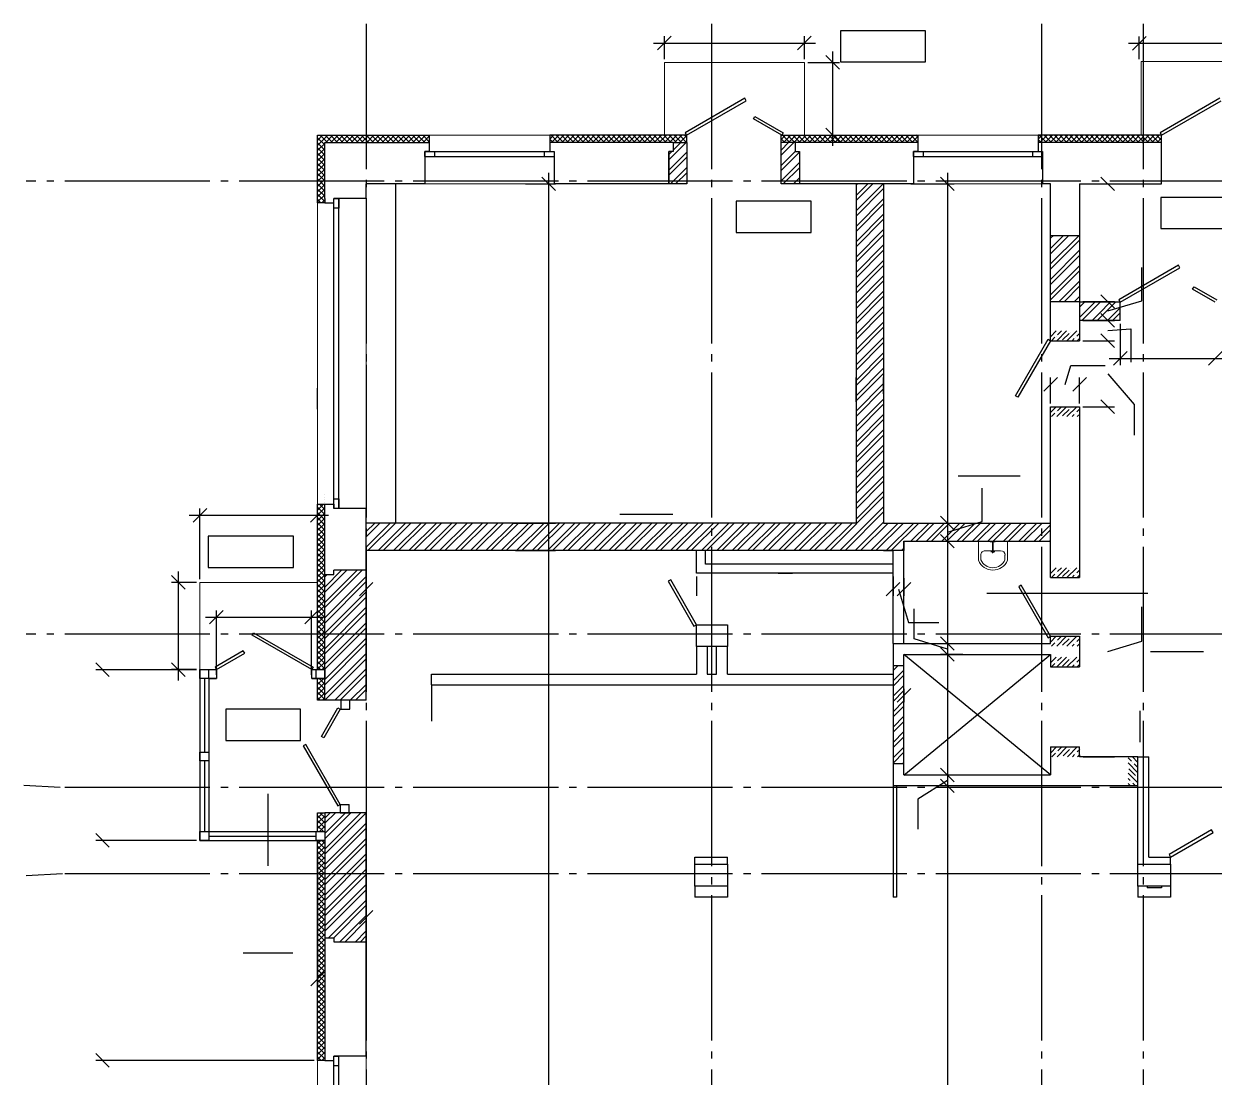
# Model space of a CAD drawing. Header units: metres. Extents: x 259338 to 307880, y -166790 to -144223.
# Drawn here: x 259338 to 275739, y -159331 to -144826 of the extents above; entities that cross this region are included whole.
import ezdxf

# ---------------------------------------------------------------- set-up
doc = ezdxf.new("R2010")
doc.units = ezdxf.units.M
doc.header["$MEASUREMENT"] = 0
doc.linetypes.add('GOST2.303 5', pattern=[24, 20, -1.5, 1, -1.5])

msp = doc.modelspace()

# ---------------------------------------------------------------- linework, layer by layer
at = {"color": 7, "linetype": 'GOST2.303 5', "lineweight": 25, "ltscale": 100}
for p, q in [((264054, -144826), (264054, -166790)), ((268813, -144826), (268813, -166790)), ((273359, -144826), (273359, -166790)), ((274759, -144826), (274759, -166790)), ((307503, -146991), (259370, -146991)), ((307503, -153231), (259370, -153231)), ((259838, -155341), (259338, -155313)), ((307503, -155343), (259838, -155341)), ((259870, -156531), (259369, -156558)), ((307503, -156531), (259870, -156531))]:
    msp.add_line(p, q, dxfattribs=at)
at = {"color": 7, "linetype": 'Continuous', "lineweight": 25, "ltscale": 100}
for p, q in [((271761, -144921), (270588, -144921)), ((270588, -144921), (270588, -145351)), ((271761, -145351), (271761, -144921)), ((270588, -145351), (271761, -145351)), ((270185, -147268), (269155, -147268)), ((269155, -147268), (269155, -147698)), ((270185, -147698), (270185, -147268)), ((276036, -147216), (275006, -147216)), ((275006, -147216), (275006, -147646)), ((269155, -147698), (270185, -147698)), ((275006, -147646), (276036, -147646)), ((272213, -151048), (273068, -151048)), ((267549, -151578), (268279, -151578)), ((263054, -151883), (261880, -151883)), ((261880, -151883), (261880, -152313)), ((263054, -152313), (263054, -151883)), ((261880, -152313), (263054, -152313)), ((274862, -153471), (275592, -153471)), ((263152, -154264), (262122, -154264)), ((262122, -154264), (262122, -154694)), ((263152, -154694), (263152, -154264)), ((262122, -154694), (263152, -154694)), ((262361, -157621), (263046, -157621))]:
    msp.add_line(p, q, dxfattribs=at)
at = {"color": 7, "ltscale": 75}
for p, q in [((268014, -145092), (270244, -145092)), ((268164, -145311), (268164, -144998)), ((270094, -145311), (270094, -144998)), ((274557, -145094), (276817, -145094)), ((274707, -145313), (274707, -145000)), ((270481, -145208), (270481, -146508)), ((270142, -145358), (270575, -145358)), ((270142, -146358), (270575, -146358)), ((266571, -162910), (266571, -146880)), ((272063, -146880), (272063, -162910)), ((264460, -147030), (264460, -151700)), ((266251, -147030), (266664, -147030)), ((271558, -147030), (272156, -147030)), ((273931, -147030), (274367, -147030)), ((274740, -148639), (274740, -148180)), ((273931, -148650), (274367, -148650)), ((274273, -148780), (274740, -148639)), ((273931, -148910), (274367, -148910)), ((274273, -149050), (274592, -149027)), ((274592, -149027), (274592, -149486)), ((273931, -149190), (274367, -149190)), ((275604, -149433), (277604, -149433)), ((274273, -149645), (274638, -150066)), ((274638, -150066), (274638, -150490)), ((273931, -150100), (274367, -150100)), ((272541, -151681), (272541, -151222)), ((261764, -152472), (261764, -151499)), ((263384, -152472), (263384, -151499)), ((261614, -151593), (263534, -151593)), ((266076, -151700), (266664, -151700)), ((271558, -151700), (272156, -151700)), ((272063, -151825), (272541, -151681)), ((272026, -151950), (272156, -151950)), ((266111, -152080), (266664, -152080)), ((261718, -152519), (261371, -152519)), ((261465, -152369), (261465, -153869)), ((264054, -152381), (264054, -152705)), ((268604, -152436), (268604, -152705)), ((269732, -152390), (269929, -152390)), ((271314, -152436), (271314, -152705)), ((271464, -152461), (271464, -152705)), ((271389, -152611), (271526, -153068)), ((274740, -153329), (274740, -152856)), ((271606, -153297), (271606, -152880)), ((271526, -153068), (271944, -153068)), ((272063, -153435), (271606, -153297)), ((274273, -153470), (274740, -153329)), ((272277, -153510), (271969, -153510)), ((272055, -153360), (272156, -153360)), ((261718, -153719), (261371, -153719)), ((266315, -153780), (266664, -153780)), ((266099, -153930), (266664, -153930)), ((271464, -153983), (271464, -154166)), ((274718, -154716), (274718, -154285)), ((273932, -154920), (274367, -154920)), ((272063, -155245), (271656, -155501)), ((272403, -155170), (271969, -155170)), ((272514, -155320), (271969, -155320)), ((271656, -155501), (271656, -155918)), ((274839, -155736), (274839, -155623)), ((264054, -155737), (264054, -157225))]:
    msp.add_line(p, q, dxfattribs=at)
at = {"color": 0, "linetype": 'ByBlock'}
for p, q in [((268258, -144998), (268070, -145186)), ((270000, -145186), (270187, -144998)), ((274801, -145000), (274613, -145188)), ((270575, -145452), (270387, -145264)), ((270387, -146264), (270575, -146452)), ((266664, -147123), (266477, -146936)), ((272156, -147123), (271969, -146936)), ((274367, -147123), (274179, -146936)), ((274367, -148743), (274179, -148556)), ((274179, -148816), (274367, -149003)), ((274367, -149283), (274179, -149096)), ((274538, -149339), (274351, -149526)), ((275661, -149526), (275848, -149339)), ((273391, -149884), (273578, -149697)), ((273791, -149884), (273978, -149697)), ((274179, -150006), (274367, -150193)), ((261858, -151499), (261670, -151687)), ((263290, -151687), (263477, -151499)), ((272156, -151793), (271969, -151606)), ((271969, -151856), (272156, -152043)), ((261559, -152613), (261371, -152425)), ((264148, -152517), (263961, -152705)), ((271408, -152517), (271221, -152705)), ((271371, -152705), (271558, -152517)), ((262085, -152903), (261898, -153090)), ((263208, -153090), (263395, -152903)), ((271969, -153266), (272156, -153453)), ((272156, -153603), (271969, -153416)), ((260516, -153814), (260329, -153626)), ((261371, -153625), (261559, -153813)), ((271558, -153978), (271370, -154166)), ((272156, -155263), (271969, -155076)), ((272156, -155413), (271969, -155226)), ((260516, -156164), (260329, -155976)), ((264148, -157037), (263961, -157225)), ((263291, -158073), (263478, -157885)), ((260516, -159193), (260329, -159006))]:
    msp.add_line(p, q, dxfattribs=at)
at = {"color": 7, "linetype": 'Continuous', "lineweight": 5}
for p, q in [((268164, -146358), (268164, -145358)), ((268164, -145358), (270095, -145358)), ((270095, -146358), (270095, -145358)), ((274734, -146344), (274734, -145344)), ((274734, -145344), (276665, -145344)), ((272653, -151960), (272719, -151960)), ((272683, -151953), (272683, -152113)), ((272695, -151953), (272696, -152112)), ((272715, -152096), (272662, -152096)), ((261765, -153719), (261765, -152519)), ((261765, -152519), (263384, -152519))]:
    msp.add_line(p, q, dxfattribs=at)
at = {"color": 7}
for p, q in [((269271, -145850), (268448, -146325)), ((268468, -146360), (269291, -145885)), ((269291, -145885), (269271, -145850)), ((275817, -145851), (274994, -146326)), ((275014, -146360), (275837, -145885)), ((269391, -146135), (269411, -146100)), ((269781, -146360), (269391, -146135)), ((269411, -146100), (269801, -146325)), ((268448, -146325), (268468, -146360)), ((269801, -146325), (269781, -146360)), ((274994, -146326), (275014, -146360)), ((264865, -146585), (266644, -146585)), ((264865, -146655), (264865, -146585)), ((264998, -146585), (264998, -146655)), ((266511, -146655), (266511, -146585)), ((266644, -146585), (266644, -146655)), ((271594, -146585), (273374, -146585)), ((271594, -146655), (271594, -146585)), ((271728, -146585), (271728, -146655)), ((273240, -146655), (273240, -146585)), ((273374, -146585), (273374, -146655)), ((264865, -146655), (266644, -146655)), ((271594, -146655), (273374, -146655)), ((263609, -147363), (263609, -147230)), ((263609, -147230), (263679, -147230)), ((263609, -151500), (263609, -147230)), ((263679, -147230), (263679, -147363)), ((263679, -151500), (263679, -147230)), ((263679, -147363), (263609, -147363)), ((275247, -148150), (274424, -148625)), ((274444, -148660), (275267, -148185)), ((275267, -148185), (275247, -148150)), ((275442, -148481), (275462, -148447)), ((275754, -148660), (275442, -148481)), ((275462, -148447), (275774, -148625)), ((274424, -148625), (274444, -148660)), ((273000, -149949), (273450, -149170)), ((273484, -149190), (273034, -149969)), ((273450, -149170), (273484, -149190)), ((273034, -149969), (273000, -149949)), ((263609, -151500), (263609, -151366)), ((263609, -151366), (263679, -151366)), ((263679, -151366), (263679, -151500)), ((263679, -151500), (263609, -151500)), ((268253, -152483), (268218, -152503)), ((268218, -152503), (268570, -153120)), ((268604, -153100), (268253, -152483)), ((273081, -152557), (273046, -152577)), ((273046, -152577), (273450, -153280)), ((273484, -153260), (273081, -152557)), ((268570, -153120), (268604, -153100)), ((262482, -153244), (262502, -153210)), ((263304, -153719), (262482, -153244)), ((262502, -153210), (263324, -153685)), ((273450, -153280), (273484, -153260)), ((262361, -153460), (261972, -153685)), ((261992, -153719), (262381, -153494)), ((262381, -153494), (262361, -153460)), ((261765, -153719), (261765, -156070)), ((261765, -153719), (261992, -153719)), ((261825, -153839), (261825, -154854)), ((261885, -153839), (261885, -155950)), ((261885, -153839), (261992, -153839)), ((261972, -153685), (261992, -153719)), ((263324, -153685), (263304, -153719)), ((263304, -153719), (263484, -153719)), ((263304, -153839), (263484, -153839)), ((263438, -154640), (263663, -154245)), ((263698, -154265), (263473, -154660)), ((263663, -154245), (263698, -154265)), ((263473, -154660), (263438, -154640)), ((263223, -154748), (263188, -154768)), ((263188, -154768), (263663, -155596)), ((263698, -155576), (263223, -154748)), ((261885, -154974), (261765, -154974)), ((261825, -154974), (261825, -155950)), ((263663, -155596), (263698, -155576)), ((261885, -155950), (263484, -155950)), ((275704, -155927), (275119, -156265)), ((275139, -156300), (275724, -155962)), ((275724, -155962), (275704, -155927)), ((261765, -156070), (263484, -156070)), ((261885, -156010), (263364, -156010)), ((275119, -156265), (275139, -156300)), ((263609, -159040), (263679, -159040)), ((263609, -160810), (263609, -159040)), ((263679, -160810), (263679, -159040)), ((263679, -159173), (263609, -159173))]:
    msp.add_line(p, q, dxfattribs=at)
at = {"color": 7, "linetype": 'Continuous'}
for p, q in [((263384, -147290), (263384, -146360)), ((263384, -146360), (264924, -146360)), ((263384, -146360), (263385, -146360)), ((263384, -146431), (263455, -146360)), ((263384, -146501), (263526, -146360)), ((263484, -146494), (263384, -146394)), ((263521, -146460), (263421, -146360)), ((263591, -146460), (263491, -146360)), ((263497, -146460), (263597, -146360)), ((263662, -146460), (263562, -146360)), ((263567, -146460), (263667, -146360)), ((263733, -146460), (263633, -146360)), ((263638, -146460), (263738, -146360)), ((263803, -146460), (263703, -146360)), ((263709, -146460), (263809, -146360)), ((263874, -146460), (263774, -146360)), ((263780, -146460), (263880, -146360)), ((263945, -146460), (263845, -146360)), ((263850, -146460), (263950, -146360)), ((264015, -146460), (263915, -146360)), ((263921, -146460), (264021, -146360)), ((264074, -146448), (263986, -146360)), ((263992, -146460), (264074, -146377)), ((264157, -146460), (264057, -146360)), ((264062, -146460), (264162, -146360)), ((264074, -146377), (264092, -146360)), ((264086, -146460), (264074, -146448)), ((264228, -146460), (264128, -146360)), ((264133, -146460), (264233, -146360)), ((264298, -146460), (264198, -146360)), ((264204, -146460), (264304, -146360)), ((264369, -146460), (264269, -146360)), ((264275, -146460), (264375, -146360)), ((264440, -146460), (264340, -146360)), ((264345, -146460), (264445, -146360)), ((264510, -146460), (264410, -146360)), ((264416, -146460), (264516, -146360)), ((264581, -146460), (264481, -146360)), ((264487, -146460), (264587, -146360)), ((264652, -146460), (264552, -146360)), ((264557, -146460), (264657, -146360)), ((264723, -146460), (264623, -146360)), ((264628, -146460), (264728, -146360)), ((264793, -146460), (264693, -146360)), ((264699, -146460), (264799, -146360)), ((264864, -146460), (264764, -146360)), ((264770, -146460), (264870, -146360)), ((264924, -146449), (264835, -146360)), ((264840, -146460), (264924, -146375)), ((264924, -146378), (264905, -146360)), ((264911, -146460), (264924, -146446)), ((264924, -146360), (264924, -146460)), ((264940, -146360), (264940, -146360)), ((268471, -146360), (266584, -146360)), ((266584, -146360), (266584, -146460)), ((266584, -146412), (266637, -146360)), ((266632, -146460), (266584, -146412)), ((266702, -146460), (266602, -146360)), ((266608, -146460), (266708, -146360)), ((266773, -146460), (266673, -146360)), ((266679, -146460), (266779, -146360)), ((266844, -146460), (266744, -146360)), ((266749, -146460), (266849, -146360)), ((266915, -146460), (266815, -146360)), ((266820, -146460), (266920, -146360)), ((266985, -146460), (266885, -146360)), ((266891, -146460), (266991, -146360)), ((267056, -146460), (266956, -146360)), ((266962, -146460), (267062, -146360)), ((267127, -146460), (267027, -146360)), ((267032, -146460), (267132, -146360)), ((267197, -146460), (267097, -146360)), ((267103, -146460), (267203, -146360)), ((267268, -146460), (267168, -146360)), ((267174, -146460), (267274, -146360)), ((267339, -146460), (267239, -146360)), ((267244, -146460), (267344, -146360)), ((267410, -146460), (267310, -146360)), ((267315, -146460), (267415, -146360)), ((267480, -146460), (267380, -146360)), ((267386, -146460), (267486, -146360)), ((267551, -146460), (267451, -146360)), ((267457, -146460), (267557, -146360)), ((267622, -146460), (267522, -146360)), ((267527, -146460), (267627, -146360)), ((267692, -146460), (267592, -146360)), ((267598, -146460), (267698, -146360)), ((267763, -146460), (267663, -146360)), ((267669, -146460), (267769, -146360)), ((267834, -146460), (267734, -146360)), ((267739, -146460), (267839, -146360)), ((267905, -146460), (267805, -146360)), ((267810, -146460), (267910, -146360)), ((267975, -146460), (267875, -146360)), ((267881, -146460), (267981, -146360)), ((268046, -146460), (267946, -146360)), ((267952, -146460), (268052, -146360)), ((268117, -146460), (268017, -146360)), ((268022, -146460), (268122, -146360)), ((268187, -146460), (268087, -146360)), ((268093, -146460), (268193, -146360)), ((268258, -146460), (268158, -146360)), ((268164, -146460), (268264, -146360)), ((268224, -146698), (268463, -146460)), ((268329, -146460), (268229, -146360)), ((268234, -146460), (268334, -146360)), ((268284, -146567), (268392, -146460)), ((268400, -146460), (268300, -146360)), ((268305, -146460), (268405, -146360)), ((268470, -146460), (268370, -146360)), ((268376, -146460), (268471, -146364)), ((268471, -146389), (268441, -146360)), ((268446, -146460), (268471, -146435)), ((268471, -146460), (268471, -146360)), ((269771, -146460), (269771, -146360)), ((269771, -146360), (271654, -146360)), ((269771, -146421), (269833, -146360)), ((269822, -146460), (269771, -146410)), ((269964, -146460), (269771, -146460)), ((269772, -146565), (269876, -146460)), ((269772, -146635), (269947, -146460)), ((269892, -146460), (269792, -146360)), ((269803, -146460), (269904, -146360)), ((269962, -146460), (269862, -146360)), ((269874, -146460), (269974, -146360)), ((270033, -146460), (269933, -146360)), ((269945, -146460), (270045, -146360)), ((270104, -146460), (270004, -146360)), ((270016, -146460), (270116, -146360)), ((270175, -146460), (270075, -146360)), ((270087, -146460), (270187, -146360)), ((270245, -146460), (270145, -146360)), ((270157, -146460), (270257, -146360)), ((270316, -146460), (270216, -146360)), ((270228, -146460), (270328, -146360)), ((270387, -146460), (270287, -146360)), ((270299, -146460), (270399, -146360)), ((270457, -146460), (270357, -146360)), ((270369, -146460), (270469, -146360)), ((270528, -146460), (270428, -146360)), ((270440, -146460), (270540, -146360)), ((270599, -146460), (270499, -146360)), ((270511, -146460), (270611, -146360)), ((270670, -146460), (270570, -146360)), ((270581, -146460), (270681, -146360)), ((270740, -146460), (270640, -146360)), ((270652, -146460), (270752, -146360)), ((270811, -146460), (270711, -146360)), ((270723, -146460), (270783, -146400)), ((270783, -146361), (270782, -146360)), ((270783, -146400), (270823, -146360)), ((270882, -146460), (270783, -146361)), ((270794, -146460), (270894, -146360)), ((270952, -146460), (270852, -146360)), ((270864, -146460), (270964, -146360)), ((271023, -146460), (270923, -146360)), ((270935, -146460), (271035, -146360)), ((271094, -146460), (270994, -146360)), ((271006, -146460), (271106, -146360)), ((271165, -146460), (271065, -146360)), ((271076, -146460), (271176, -146360)), ((271235, -146460), (271135, -146360)), ((271147, -146460), (271247, -146360)), ((271306, -146460), (271206, -146360)), ((271218, -146460), (271318, -146360)), ((271377, -146460), (271277, -146360)), ((271289, -146460), (271389, -146360)), ((271447, -146460), (271347, -146360)), ((271359, -146460), (271459, -146360)), ((271518, -146460), (271418, -146360)), ((271430, -146460), (271530, -146360)), ((271589, -146460), (271489, -146360)), ((271501, -146460), (271601, -146360)), ((271654, -146454), (271560, -146360)), ((271571, -146460), (271654, -146377)), ((271654, -146384), (271630, -146360)), ((271642, -146460), (271654, -146447)), ((271654, -146360), (271654, -146460)), ((275014, -146360), (273314, -146360)), ((273314, -146360), (273314, -146460)), ((273314, -146414), (273368, -146360)), ((273357, -146460), (273314, -146417)), ((273427, -146460), (273327, -146360)), ((273339, -146460), (273439, -146360)), ((273498, -146460), (273398, -146360)), ((273410, -146460), (273510, -146360)), ((273569, -146460), (273469, -146360)), ((273481, -146460), (273581, -146360)), ((273639, -146460), (273539, -146360)), ((273551, -146460), (273651, -146360)), ((273710, -146460), (273610, -146360)), ((273622, -146460), (273722, -146360)), ((273781, -146460), (273681, -146360)), ((273693, -146460), (273793, -146360)), ((273852, -146460), (273752, -146360)), ((273763, -146460), (273863, -146360)), ((273922, -146460), (273822, -146360)), ((273834, -146460), (273934, -146360)), ((273993, -146460), (273893, -146360)), ((273905, -146460), (274005, -146360)), ((274064, -146460), (273964, -146360)), ((273976, -146460), (274076, -146360)), ((274134, -146460), (274034, -146360)), ((274046, -146460), (274146, -146360)), ((274205, -146460), (274105, -146360)), ((274117, -146460), (274217, -146360)), ((274276, -146460), (274176, -146360)), ((274188, -146460), (274288, -146360)), ((274347, -146460), (274247, -146360)), ((274258, -146460), (274358, -146360)), ((274417, -146460), (274317, -146360)), ((274329, -146460), (274429, -146360)), ((274488, -146460), (274388, -146360)), ((274400, -146460), (274500, -146360)), ((274559, -146460), (274459, -146360)), ((274471, -146460), (274571, -146360)), ((274629, -146460), (274529, -146360)), ((274541, -146460), (274641, -146360)), ((274700, -146460), (274600, -146360)), ((274612, -146460), (274712, -146360)), ((274754, -146443), (274671, -146360)), ((274683, -146460), (274754, -146388)), ((274754, -146372), (274742, -146360)), ((274753, -146460), (274754, -146459)), ((274754, -146374), (274769, -146360)), ((274754, -146445), (274840, -146360)), ((274834, -146460), (274754, -146380)), ((274764, -146460), (274754, -146450)), ((274905, -146460), (274805, -146360)), ((274810, -146460), (274910, -146360)), ((274976, -146460), (274876, -146360)), ((274881, -146460), (274981, -146360)), ((275014, -146427), (274946, -146360)), ((274952, -146460), (275014, -146397)), ((275014, -146460), (275014, -146360)), ((263484, -146565), (263384, -146465)), ((263384, -146572), (263484, -146472)), ((263484, -146635), (263384, -146535)), ((263384, -146643), (263484, -146543)), ((263484, -146706), (263384, -146606)), ((263384, -146713), (263484, -146613)), ((264924, -146517), (264924, -146517)), ((264924, -146520), (264924, -146520)), ((266584, -146483), (266584, -146483)), ((266584, -146483), (266584, -146483)), ((266584, -146553), (266584, -146553)), ((266584, -146554), (266584, -146554)), ((268224, -146627), (268267, -146585)), ((268224, -146839), (268471, -146593)), ((269773, -146776), (269964, -146585)), ((269773, -146846), (270024, -146595)), ((263484, -146777), (263384, -146677)), ((263384, -146784), (263484, -146684)), ((263484, -146848), (263384, -146748)), ((263384, -146855), (263484, -146755)), ((268224, -146910), (268471, -146663)), ((269774, -146987), (270024, -146736)), ((263484, -146918), (263384, -146818)), ((263384, -146926), (263484, -146826)), ((263484, -146989), (263384, -146889)), ((263384, -146996), (263484, -146896)), ((268247, -147029), (268471, -146805)), ((268317, -147029), (268471, -146876)), ((269802, -147029), (270024, -146807)), ((269944, -147029), (270024, -146948)), ((263454, -147029), (263384, -146960)), ((263384, -147067), (263484, -146967)), ((263484, -147130), (263384, -147030)), ((263384, -147138), (263484, -147038)), ((263484, -147201), (263384, -147101)), ((263384, -147208), (263484, -147108)), ((263484, -147060), (263454, -147029)), ((268459, -147029), (268471, -147017)), ((270014, -147029), (270024, -147019)), ((263484, -147272), (263384, -147172)), ((263384, -147279), (263484, -147179)), ((263432, -147290), (263384, -147242)), ((263444, -147290), (263484, -147250)), ((263484, -147290), (263384, -147290)), ((263484, -151302), (263484, -151302)), ((263484, -151351), (263484, -151351)), ((263484, -151373), (263484, -151373)), ((263384, -153719), (263384, -151440)), ((263384, -151440), (263484, -151440)), ((263384, -151452), (263395, -151440)), ((263384, -151522), (263466, -151440)), ((263484, -151585), (263384, -151484)), ((263384, -151593), (263484, -151492)), ((263484, -151514), (263410, -151440)), ((263484, -151444), (263480, -151440)), ((263484, -151422), (263484, -151422)), ((263484, -151656), (263384, -151555)), ((263384, -151664), (263484, -151563)), ((263458, -151700), (263384, -151626)), ((263387, -151700), (263384, -151697)), ((263384, -151735), (263418, -151700)), ((263384, -151805), (263484, -151705)), ((263484, -151797), (263387, -151700)), ((263418, -151700), (263484, -151634)), ((263484, -151727), (263458, -151700)), ((263484, -151868), (263384, -151767)), ((263384, -151876), (263484, -151775)), ((263484, -151939), (263384, -151838)), ((263384, -151947), (263484, -151846)), ((263484, -152009), (263384, -151909)), ((263384, -152017), (263484, -151917)), ((263484, -152080), (263384, -151979)), ((263384, -152088), (263484, -151987)), ((263484, -152151), (263384, -152050)), ((263384, -152159), (263484, -152058)), ((263484, -152222), (263384, -152121)), ((263384, -152230), (263484, -152129)), ((263484, -152292), (263384, -152192)), ((263384, -152300), (263484, -152200)), ((263484, -152363), (263384, -152262)), ((263384, -152371), (263484, -152270)), ((263484, -152434), (263384, -152333)), ((263384, -152442), (263484, -152341)), ((263484, -152504), (263384, -152404)), ((263384, -152512), (263484, -152412)), ((263484, -152575), (263384, -152474)), ((263384, -152583), (263484, -152482)), ((263484, -152646), (263384, -152545)), ((263384, -152654), (263484, -152553)), ((263484, -152717), (263384, -152616)), ((263384, -152724), (263484, -152624)), ((263484, -152787), (263384, -152687)), ((263384, -152795), (263484, -152695)), ((263484, -152858), (263384, -152757)), ((263384, -152866), (263484, -152765)), ((263484, -152929), (263384, -152828)), ((263384, -152937), (263484, -152836)), ((263484, -152999), (263384, -152899)), ((263384, -153007), (263484, -152907)), ((263484, -153070), (263384, -152969)), ((263384, -153078), (263484, -152977)), ((263484, -153141), (263384, -153040)), ((263384, -153149), (263484, -153048)), ((263484, -153211), (263384, -153111)), ((263384, -153219), (263484, -153119)), ((263484, -153282), (263384, -153181)), ((263384, -153290), (263484, -153189)), ((263484, -153353), (263384, -153252)), ((263384, -153361), (263484, -153260)), ((263484, -153424), (263384, -153323)), ((263384, -153432), (263484, -153331)), ((263484, -153494), (263384, -153394)), ((263384, -153502), (263484, -153402)), ((263484, -153565), (263384, -153464)), ((263384, -153573), (263484, -153472)), ((263484, -153636), (263384, -153535)), ((263384, -153644), (263484, -153543)), ((263484, -153706), (263384, -153606)), ((263384, -153714), (263484, -153614)), ((263426, -153719), (263384, -153676)), ((263384, -154140), (263384, -153839)), ((263386, -153924), (263471, -153839)), ((263443, -153877), (263408, -153843)), ((263450, -153719), (263484, -153684)), ((263484, -153848), (263476, -153839)), ((263384, -153997), (263484, -153897)), ((263484, -154060), (263384, -153960)), ((263384, -154067), (263484, -153967)), ((263484, -153989), (263393, -153898)), ((263484, -153919), (263443, -153877)), ((263484, -154131), (263384, -154031)), ((263384, -154138), (263484, -154038)), ((263422, -154140), (263384, -154101)), ((263485, -154140), (263384, -154140)), ((263453, -154140), (263484, -154109)), ((263384, -155950), (263384, -155690)), ((263384, -155690), (263484, -155690)), ((263384, -155694), (263388, -155690)), ((263384, -155764), (263459, -155690)), ((263484, -155828), (263384, -155728)), ((263384, -155835), (263484, -155735)), ((263484, -155898), (263384, -155798)), ((263384, -155906), (263484, -155806)), ((263484, -155757), (263417, -155690)), ((263465, -155950), (263384, -155869)), ((263394, -155950), (263384, -155940)), ((263411, -155950), (263484, -155876)), ((263482, -155950), (263484, -155947)), ((263384, -159100), (263384, -156070)), ((263384, -156118), (263432, -156070)), ((263484, -156181), (263384, -156081)), ((263384, -156189), (263484, -156089)), ((263484, -156111), (263443, -156070)), ((263484, -156252), (263384, -156152)), ((263384, -156259), (263484, -156159)), ((263484, -156323), (263384, -156223)), ((263384, -156330), (263484, -156230)), ((263484, -156393), (263384, -156293)), ((263384, -156401), (263484, -156301)), ((263484, -156464), (263384, -156364)), ((263384, -156471), (263484, -156371)), ((263484, -156535), (263384, -156435)), ((263384, -156542), (263484, -156442)), ((263484, -156606), (263384, -156506)), ((263384, -156613), (263484, -156513)), ((263484, -156676), (263384, -156576)), ((263384, -156684), (263484, -156584)), ((263484, -156747), (263384, -156647)), ((263384, -156754), (263484, -156654)), ((263484, -156818), (263384, -156718)), ((263384, -156825), (263484, -156725)), ((263484, -156888), (263384, -156788)), ((263384, -156896), (263484, -156796)), ((263484, -156959), (263384, -156859)), ((263384, -156966), (263484, -156866)), ((263484, -157030), (263384, -156930)), ((263384, -157037), (263484, -156937)), ((263484, -157101), (263384, -157001)), ((263384, -157108), (263484, -157008)), ((263484, -157171), (263384, -157071)), ((263384, -157179), (263484, -157079)), ((263484, -157242), (263384, -157142)), ((263384, -157249), (263484, -157149)), ((263484, -157313), (263384, -157213)), ((263384, -157320), (263484, -157220)), ((263484, -157383), (263384, -157283)), ((263384, -157391), (263484, -157291)), ((263484, -157454), (263384, -157354)), ((263384, -157461), (263484, -157361)), ((263484, -157525), (263384, -157425)), ((263384, -157532), (263484, -157432)), ((263484, -157596), (263384, -157496)), ((263384, -157603), (263484, -157503)), ((263484, -157666), (263384, -157566)), ((263384, -157674), (263484, -157574)), ((263484, -157737), (263384, -157637)), ((263384, -157744), (263484, -157644)), ((263484, -157808), (263384, -157708)), ((263384, -157815), (263484, -157715)), ((263484, -157878), (263384, -157778)), ((263384, -157886), (263484, -157786)), ((263484, -157949), (263384, -157849)), ((263384, -157956), (263484, -157856)), ((263484, -158020), (263384, -157920)), ((263384, -158027), (263484, -157927)), ((263484, -158091), (263384, -157991)), ((263384, -158098), (263484, -157998)), ((263484, -158161), (263384, -158061)), ((263384, -158169), (263484, -158069)), ((263484, -158232), (263384, -158132)), ((263384, -158239), (263484, -158139)), ((263484, -158303), (263384, -158203)), ((263384, -158310), (263484, -158210)), ((263484, -158373), (263384, -158273)), ((263384, -158381), (263484, -158281)), ((263484, -158444), (263384, -158344)), ((263384, -158451), (263484, -158351)), ((263484, -158515), (263384, -158415)), ((263384, -158522), (263484, -158422)), ((263484, -158585), (263384, -158485)), ((263384, -158593), (263484, -158493)), ((263484, -158656), (263384, -158556)), ((263384, -158664), (263484, -158564)), ((263484, -158727), (263384, -158627)), ((263384, -158734), (263484, -158634)), ((263484, -158798), (263384, -158698)), ((263384, -158805), (263484, -158705)), ((263484, -158868), (263384, -158768)), ((263384, -158876), (263484, -158776)), ((263484, -158939), (263384, -158839)), ((263384, -158946), (263484, -158846)), ((263484, -159010), (263384, -158910)), ((263384, -159017), (263484, -158917)), ((263484, -159080), (263384, -158980)), ((263384, -159088), (263484, -158988)), ((263433, -159100), (263384, -159051)), ((263443, -159100), (263484, -159058)), ((263484, -159100), (263384, -159100))]:
    msp.add_line(p, q, dxfattribs=at)
at = {"color": 7, "ltscale": 200}
for p, q in [((263484, -147230), (263484, -146460)), ((263485, -146460), (264924, -146460)), ((264924, -146460), (264924, -146585)), ((268284, -146460), (266584, -146460)), ((266584, -146460), (266584, -146585)), ((268284, -146460), (268284, -146585)), ((271654, -146460), (269964, -146460)), ((269964, -146460), (269964, -146585)), ((271594, -146460), (270024, -146460)), ((271654, -146460), (271654, -146585)), ((275014, -146460), (273314, -146460)), ((273314, -146460), (273314, -146585)), ((275014, -147030), (275014, -146460)), ((264864, -146585), (264864, -147030)), ((264924, -146585), (264865, -146585)), ((266584, -146585), (266644, -146585)), ((266644, -146585), (266644, -147030)), ((268284, -146585), (268224, -146585)), ((268224, -146585), (268224, -147030)), ((269964, -146585), (270024, -146585)), ((270024, -146585), (270024, -147030)), ((271594, -146585), (271594, -147030)), ((271654, -146585), (271595, -146585)), ((273314, -146585), (273374, -146585)), ((273374, -146585), (273374, -147030)), ((264054, -147230), (264054, -147030)), ((264864, -147030), (264055, -147030)), ((268224, -147030), (266644, -147030)), ((271594, -147030), (270024, -147030)), ((270804, -147030), (270804, -151700)), ((271184, -147030), (271184, -151700)), ((273484, -147030), (273374, -147030)), ((273484, -149190), (273484, -147030)), ((273884, -147030), (273884, -149190)), ((273884, -147030), (275014, -147030)), ((263484, -147230), (263484, -147290)), ((263484, -147230), (263484, -147290)), ((263609, -147290), (263609, -147230)), ((263609, -147290), (263609, -147230)), ((264054, -147230), (263610, -147230)), ((263484, -147290), (263609, -147290)), ((273484, -147740), (273884, -147740)), ((273484, -148650), (273884, -148650)), ((274444, -148660), (273884, -148660)), ((274444, -148910), (274444, -148660)), ((274444, -148910), (274444, -148660)), ((274444, -148910), (273884, -148910)), ((273484, -149190), (273884, -149190)), ((273484, -150100), (273884, -150100)), ((273484, -152450), (273484, -150100)), ((273884, -150100), (273884, -152450)), ((263484, -151500), (263484, -151440)), ((263484, -151440), (263609, -151440)), ((263484, -152410), (263484, -151500)), ((263609, -151440), (263609, -151499)), ((264054, -151500), (263610, -151500)), ((264054, -152350), (264054, -151500)), ((270804, -151700), (264054, -151700)), ((271184, -151700), (273484, -151700)), ((271464, -151950), (271464, -152080)), ((271464, -151950), (273484, -151950)), ((271464, -152080), (264054, -152080)), ((263484, -154139), (263484, -152350)), ((263609, -152410), (263609, -152350)), ((264054, -152350), (263610, -152350)), ((264054, -154139), (264054, -152350)), ((263484, -152410), (263609, -152410)), ((273484, -152450), (273884, -152450)), ((268604, -153400), (268604, -153100)), ((268604, -153100), (269034, -153100)), ((269034, -153100), (269034, -153400)), ((273484, -153360), (273484, -153260)), ((273484, -153260), (273884, -153260)), ((273884, -153260), (273884, -153680)), ((269034, -153400), (268604, -153400)), ((271314, -153360), (273484, -153360)), ((271314, -153360), (271314, -155010)), ((271464, -153659), (271464, -153510)), ((271465, -153510), (273484, -153510)), ((271465, -155170), (273484, -153510)), ((273484, -155169), (271465, -153510)), ((273484, -153510), (273484, -153680)), ((271314, -153660), (271464, -153660)), ((271464, -155010), (271464, -153660)), ((273484, -153680), (273885, -153680)), ((264055, -154139), (263484, -154138)), ((273484, -154780), (273484, -155169)), ((273485, -154780), (273885, -154780)), ((273885, -154919), (273885, -154780)), ((273884, -154893), (273884, -154919)), ((274689, -154920), (273885, -154920)), ((274689, -155320), (274689, -154920)), ((271314, -155010), (271314, -156850)), ((271315, -155010), (271464, -155010)), ((271464, -155169), (271464, -155010)), ((274689, -155320), (271314, -155320)), ((271364, -155320), (271364, -156850)), ((273484, -155170), (271465, -155170)), ((263484, -155690), (263484, -159100)), ((264054, -155690), (263485, -155690)), ((264054, -159040), (264054, -155690)), ((268584, -156700), (268584, -156400)), ((268584, -156400), (269034, -156400)), ((269034, -156400), (269034, -156700)), ((274689, -156700), (274689, -156400)), ((274689, -156400), (275139, -156400)), ((275139, -156400), (275139, -156850)), ((269034, -156700), (268584, -156700)), ((275139, -156700), (274689, -156700)), ((271364, -156850), (271314, -156850)), ((263484, -157410), (263609, -157410)), ((263609, -157410), (263609, -157469)), ((264054, -157470), (263610, -157470)), ((263609, -159100), (263609, -159040)), ((264054, -159040), (263610, -159040)), ((263484, -159100), (263609, -159100))]:
    msp.add_line(p, q, dxfattribs=at)
at = {"color": 7, "linetype": 'Continuous', "lineweight": 13}
for p, q in [((264924, -146460), (263500, -146460)), ((268471, -146460), (266584, -146460)), ((263484, -147290), (263484, -146468)), ((263484, -154140), (263484, -151440)), ((263484, -159100), (263484, -155690))]:
    msp.add_line(p, q, dxfattribs=at)
at = {"color": 7, "lineweight": 13, "ltscale": 200}
for p, q in [((266584, -146360), (264894, -146360)), ((273314, -146360), (271654, -146360)), ((266644, -147030), (264864, -147030)), ((273374, -147030), (271594, -147030)), ((264054, -151500), (264054, -147230)), ((263384, -151440), (263384, -147290)), ((264054, -160810), (264054, -159040)), ((263384, -160750), (263384, -159100))]:
    msp.add_line(p, q, dxfattribs=at)
at = {"color": 7, "linetype": 'Continuous', "lineweight": 30}
for p, q in [((268284, -146460), (268471, -146460)), ((268471, -146460), (268471, -147029)), ((269774, -147030), (269771, -146460)), ((268224, -147030), (268224, -146585)), ((268471, -147029), (268224, -147030)), ((270024, -147030), (269774, -147030)), ((261765, -153719), (261992, -153719)), ((261765, -153839), (261765, -153719)), ((261992, -153839), (261765, -153839)), ((261885, -153839), (261885, -153719)), ((261992, -153719), (261992, -153839)), ((263304, -153719), (263484, -153719)), ((263304, -153839), (263304, -153719)), ((263484, -153839), (263304, -153839)), ((263364, -153839), (263364, -153719)), ((263484, -153719), (263484, -153839)), ((263708, -154140), (263708, -154265)), ((263831, -154265), (263831, -154140)), ((263708, -154265), (263831, -154265)), ((261765, -154854), (261885, -154854)), ((261765, -154974), (261765, -154854)), ((261885, -154974), (261765, -154974)), ((261885, -154854), (261885, -154974)), ((263698, -155576), (263698, -155690)), ((263698, -155576), (263822, -155576)), ((263822, -155690), (263822, -155576)), ((263698, -155690), (263822, -155690)), ((261765, -155950), (261885, -155950)), ((261765, -156070), (261765, -155950)), ((261885, -155950), (261885, -156070)), ((263364, -155950), (263484, -155950)), ((263364, -156070), (263364, -155950)), ((263484, -155950), (263484, -156070)), ((261885, -156070), (261765, -156070)), ((263484, -156070), (263364, -156070))]:
    msp.add_line(p, q, dxfattribs=at)
at = {"color": 7, "linetype": 'Continuous', "ltscale": 200}
for p, q in [((270804, -147191), (270965, -147030)), ((270804, -147403), (271178, -147030)), ((270804, -147049), (270824, -147030)), ((270804, -147261), (271036, -147030)), ((270804, -147474), (271184, -147094)), ((270804, -147615), (271184, -147235)), ((270804, -147686), (271184, -147306)), ((270804, -147827), (271184, -147447)), ((270804, -147898), (271184, -147518)), ((270804, -148039), (271184, -147659)), ((270804, -148110), (271184, -147730)), ((273484, -147921), (273665, -147740)), ((273484, -148133), (273878, -147740)), ((273484, -147779), (273524, -147740)), ((273484, -147991), (273736, -147740)), ((270804, -148251), (271184, -147871)), ((273484, -148204), (273884, -147804)), ((270804, -148322), (271184, -147942)), ((270804, -148463), (271184, -148083)), ((273484, -148345), (273884, -147945)), ((273484, -148416), (273884, -148016)), ((270804, -148534), (271184, -148154)), ((273484, -148557), (273884, -148157)), ((273484, -148628), (273884, -148228)), ((270804, -148676), (271184, -148296)), ((270804, -148746), (271184, -148366)), ((273604, -148650), (273884, -148369)), ((270804, -148888), (271184, -148508)), ((270804, -148958), (271184, -148578)), ((273675, -148650), (273884, -148440)), ((273816, -148650), (273884, -148581)), ((270804, -149100), (271184, -148720)), ((273884, -148729), (273954, -148660)), ((273945, -148810), (274095, -148660)), ((274016, -148810), (274166, -148660)), ((274128, -148910), (274378, -148660)), ((274157, -148810), (274307, -148660)), ((274270, -148910), (274444, -148735)), ((270804, -149171), (271184, -148791)), ((273884, -148871), (273945, -148810)), ((273916, -148910), (274016, -148810)), ((274057, -148910), (274157, -148810)), ((274340, -148910), (274440, -148810)), ((274440, -148810), (274444, -148806)), ((270804, -149312), (271184, -148932)), ((270804, -149383), (271184, -149003)), ((270804, -149524), (271184, -149144)), ((270804, -149595), (271184, -149215)), ((270804, -149736), (271184, -149356)), ((270804, -149807), (271184, -149427)), ((270804, -149948), (271184, -149568)), ((270804, -150019), (271184, -149639)), ((270804, -150161), (271184, -149781)), ((270804, -150231), (271184, -149851)), ((270804, -150373), (271184, -149993)), ((270804, -150443), (271184, -150063)), ((270804, -150585), (271184, -150205)), ((270804, -150655), (271184, -150275)), ((270804, -150797), (271184, -150417)), ((270804, -150868), (271184, -150488)), ((270804, -151009), (271184, -150629)), ((270804, -151080), (271184, -150700)), ((270804, -151221), (271184, -150841)), ((270804, -151292), (271184, -150912)), ((270804, -151433), (271184, -151053)), ((270804, -151504), (271184, -151124)), ((270441, -152080), (271184, -151336)), ((270804, -151645), (271184, -151265)), ((270582, -152080), (271184, -151478)), ((270653, -152080), (271184, -151548)), ((264054, -151819), (264174, -151700)), ((264054, -152032), (264386, -151700)), ((264054, -151890), (264245, -151700)), ((264077, -152080), (264457, -151700)), ((264218, -152080), (264598, -151700)), ((264289, -152080), (264669, -151700)), ((264431, -152080), (264811, -151700)), ((264501, -152080), (264881, -151700)), ((264643, -152080), (265023, -151700)), ((264713, -152080), (265093, -151700)), ((264855, -152080), (265235, -151700)), ((264926, -152080), (265306, -151700)), ((265067, -152080), (265447, -151700)), ((265138, -152080), (265518, -151700)), ((265279, -152080), (265659, -151700)), ((265350, -152080), (265730, -151700)), ((265491, -152080), (265871, -151700)), ((265562, -152080), (265942, -151700)), ((265703, -152080), (266083, -151700)), ((265774, -152080), (266154, -151700)), ((265915, -152080), (266295, -151700)), ((265986, -152080), (266366, -151700)), ((266128, -152080), (266508, -151700)), ((266198, -152080), (266578, -151700)), ((266340, -152080), (266720, -151700)), ((266410, -152080), (266790, -151700)), ((266552, -152080), (266932, -151700)), ((266623, -152080), (267003, -151700)), ((266764, -152080), (267144, -151700)), ((266835, -152080), (267215, -151700)), ((266976, -152080), (267356, -151700)), ((267047, -152080), (267427, -151700)), ((267188, -152080), (267568, -151700)), ((267259, -152080), (267639, -151700)), ((267400, -152080), (267780, -151700)), ((267471, -152080), (267851, -151700)), ((267613, -152080), (267993, -151700)), ((267683, -152080), (268063, -151700)), ((267825, -152080), (268205, -151700)), ((267895, -152080), (268275, -151700)), ((268037, -152080), (268417, -151700)), ((268107, -152080), (268487, -151700)), ((268249, -152080), (268629, -151700)), ((268320, -152080), (268700, -151700)), ((268461, -152080), (268841, -151700)), ((268532, -152080), (268912, -151700)), ((268673, -152080), (269053, -151700)), ((268744, -152080), (269124, -151700)), ((268885, -152080), (269265, -151700)), ((268956, -152080), (269336, -151700)), ((269097, -152080), (269477, -151700)), ((269168, -152080), (269548, -151700)), ((269310, -152080), (269690, -151700)), ((269380, -152080), (269760, -151700)), ((269522, -152080), (269902, -151700)), ((269592, -152080), (269972, -151700)), ((269734, -152080), (270114, -151700)), ((269805, -152080), (270185, -151700)), ((269946, -152080), (270326, -151700)), ((270017, -152080), (270397, -151700)), ((270158, -152080), (270538, -151700)), ((270229, -152080), (270609, -151700)), ((270370, -152080), (270750, -151700)), ((270794, -152080), (271184, -151690)), ((270865, -152080), (271245, -151700)), ((271007, -152080), (271387, -151700)), ((271077, -152080), (271457, -151700)), ((271219, -152080), (271599, -151700)), ((271289, -152080), (271669, -151700)), ((271561, -151950), (271811, -151700)), ((271632, -151950), (271882, -151700)), ((271773, -151950), (272023, -151700)), ((271844, -151950), (272094, -151700)), ((271985, -151950), (272235, -151700)), ((272056, -151950), (272306, -151700)), ((272197, -151950), (272447, -151700)), ((272268, -151950), (272518, -151700)), ((272409, -151950), (272659, -151700)), ((272480, -151950), (272730, -151700)), ((272622, -151950), (272872, -151700)), ((272692, -151950), (272942, -151700)), ((272834, -151950), (273084, -151700)), ((272904, -151950), (273154, -151700)), ((273046, -151950), (273296, -151700)), ((273117, -151950), (273367, -151700)), ((273258, -151950), (273484, -151723)), ((273329, -151950), (273484, -151794)), ((273470, -151950), (273484, -151935)), ((271431, -152080), (271464, -152046)), ((263484, -152582), (263717, -152350)), ((263484, -152795), (263929, -152350)), ((263484, -152653), (263788, -152350)), ((263484, -152865), (264000, -152350)), ((263484, -152441), (263516, -152410)), ((263484, -153007), (264054, -152437)), ((263484, -153077), (264054, -152507)), ((263484, -153219), (264054, -152649)), ((263484, -153290), (264054, -152720)), ((263484, -153431), (264054, -152861)), ((263484, -153502), (264054, -152932)), ((263484, -153643), (264054, -153073)), ((263484, -153714), (264054, -153144)), ((263484, -153855), (264054, -153285)), ((263484, -153926), (264054, -153356)), ((263484, -154067), (264054, -153497)), ((263484, -154138), (264054, -153568)), ((271314, -153662), (271317, -153660)), ((271314, -153733), (271387, -153660)), ((263624, -154140), (264054, -153710)), ((263695, -154140), (264054, -153780)), ((271314, -153874), (271464, -153725)), ((271314, -153945), (271464, -153795)), ((263836, -154140), (264054, -153922)), ((263907, -154140), (264054, -153992)), ((271314, -154086), (271464, -153937)), ((271314, -154157), (271464, -154007)), ((264049, -154140), (264054, -154134)), ((271314, -154298), (271464, -154149)), ((271314, -154369), (271464, -154220)), ((271314, -154511), (271464, -154361)), ((271314, -154581), (271464, -154432)), ((271314, -154723), (271464, -154573)), ((271314, -154793), (271464, -154644)), ((271314, -154935), (271464, -154785)), ((271314, -155005), (271464, -154856)), ((271452, -155010), (271464, -154997)), ((263484, -155764), (263559, -155690)), ((263484, -155977), (263771, -155690)), ((263484, -156189), (263983, -155690)), ((263484, -155835), (263630, -155690)), ((263484, -156047), (263842, -155690)), ((263484, -156259), (264054, -155690)), ((263484, -156401), (264054, -155831)), ((263484, -156472), (264054, -155902)), ((263484, -156613), (264054, -156043)), ((263484, -156684), (264054, -156114)), ((263484, -156825), (264054, -156255)), ((263484, -156896), (264054, -156326)), ((263484, -157037), (264054, -156467)), ((263484, -157108), (264054, -156538)), ((263484, -157249), (264054, -156679)), ((263484, -157320), (264054, -156750)), ((263536, -157410), (264054, -156892)), ((263607, -157410), (264054, -156962)), ((263688, -157470), (264054, -157104)), ((263759, -157470), (264054, -157174)), ((263901, -157470), (264054, -157316)), ((263971, -157470), (264054, -157386))]:
    msp.add_line(p, q, dxfattribs=at)
at = {"color": 7, "linetype": 'Continuous', "lineweight": 15}
for p, q in [((273562, -149055), (273482, -149135)), ((273704, -149055), (273569, -149190)), ((273633, -149055), (273581, -149107)), ((273845, -149055), (273710, -149190)), ((273757, -149072), (273757, -149072)), ((273545, -149143), (273498, -149190)), ((273563, -149125), (273563, -149125)), ((273740, -149090), (273651, -149178)), ((273810, -149160), (273781, -149190)), ((273828, -149143), (273828, -149143)), ((273882, -149089), (273846, -149125)), ((273882, -149160), (273852, -149190)), ((273562, -150100), (273482, -150180)), ((273545, -150188), (273498, -150235)), ((273563, -150170), (273563, -150170)), ((273704, -150100), (273569, -150235)), ((273633, -150100), (273581, -150153)), ((273740, -150135), (273651, -150223)), ((273845, -150100), (273710, -150235)), ((273757, -150117), (273757, -150117)), ((273810, -150206), (273781, -150235)), ((273828, -150188), (273828, -150188)), ((273882, -150134), (273846, -150170)), ((273882, -150205), (273852, -150235)), ((273562, -152315), (273482, -152395)), ((273704, -152315), (273569, -152450)), ((273633, -152315), (273581, -152367)), ((273740, -152350), (273651, -152438)), ((273845, -152315), (273710, -152450)), ((273757, -152332), (273757, -152332)), ((273882, -152349), (273846, -152385)), ((273545, -152403), (273498, -152450)), ((273563, -152385), (273563, -152385)), ((273810, -152420), (273781, -152450)), ((273828, -152403), (273828, -152403)), ((273882, -152420), (273852, -152450)), ((273562, -153260), (273482, -153340)), ((273545, -153348), (273498, -153395)), ((273563, -153330), (273563, -153330)), ((273704, -153260), (273569, -153395)), ((273633, -153260), (273581, -153313)), ((273740, -153295), (273651, -153383)), ((273845, -153260), (273710, -153395)), ((273757, -153277), (273757, -153277)), ((273828, -153348), (273828, -153348)), ((273882, -153294), (273846, -153330)), ((273810, -153366), (273781, -153395)), ((273882, -153365), (273852, -153395)), ((273562, -153546), (273482, -153626)), ((273545, -153633), (273498, -153680)), ((273563, -153616), (273563, -153616)), ((273704, -153546), (273569, -153680)), ((273633, -153546), (273581, -153598)), ((273740, -153580), (273651, -153669)), ((273845, -153546), (273710, -153680)), ((273757, -153563), (273757, -153563)), ((273810, -153651), (273781, -153680)), ((273828, -153633), (273828, -153633)), ((273882, -153580), (273846, -153616)), ((273882, -153650), (273852, -153680)), ((273568, -154783), (273487, -154863)), ((273709, -154783), (273574, -154918)), ((273638, -154783), (273586, -154836)), ((273745, -154818), (273657, -154907)), ((273850, -154783), (273716, -154918)), ((273763, -154800), (273763, -154800)), ((273887, -154817), (273851, -154853)), ((273551, -154871), (273504, -154918)), ((273568, -154853), (273568, -154853)), ((273816, -154889), (273786, -154918)), ((273833, -154871), (273833, -154871)), ((273887, -154888), (273857, -154918)), ((274601, -154980), (274554, -154933)), ((274688, -154997), (274608, -154917)), ((274688, -155139), (274554, -155004)), ((274688, -155280), (274554, -155146)), ((274654, -155175), (274565, -155086)), ((274618, -154998), (274618, -154998)), ((274688, -155068), (274636, -155016)), ((274583, -155246), (274554, -155216)), ((274584, -155317), (274554, -155287)), ((274601, -155263), (274601, -155263)), ((274654, -155317), (274618, -155281)), ((274671, -155193), (274671, -155193))]:
    msp.add_line(p, q, dxfattribs=at)
at = {"color": 7, "ltscale": 100}
for p, q in [((274444, -148956), (274444, -149526)), ((264054, -149521), (264054, -150033)), ((273684, -149791), (273762, -149533)), ((273762, -149533), (274235, -149533)), ((274294, -149433), (275904, -149433)), ((270804, -150031), (270804, -149697)), ((271184, -149920), (271184, -149697)), ((273484, -150053), (273484, -149697)), ((273884, -150053), (273884, -149697)), ((263385, -150134), (263385, -149845)), ((271464, -153360), (271464, -151950)), ((268604, -152390), (268604, -152080)), ((268729, -152265), (268729, -152080)), ((271184, -152080), (271314, -152080)), ((271314, -153360), (271314, -152080)), ((271314, -152265), (268729, -152265)), ((271314, -152390), (268604, -152390)), ((274827, -152671), (272606, -152671)), ((261842, -152996), (263451, -152996)), ((261992, -153792), (261992, -152903)), ((263301, -153792), (263301, -152903)), ((268604, -153400), (268604, -153780)), ((268754, -153400), (268754, -153780)), ((268884, -153780), (268884, -153400)), ((269034, -153780), (269034, -153400)), ((261718, -153720), (260329, -153720)), ((264954, -153930), (264954, -153780)), ((264954, -153780), (268604, -153780)), ((268754, -153780), (268884, -153780)), ((269034, -153780), (271314, -153780)), ((264954, -153930), (271314, -153930)), ((264954, -153930), (264954, -154430)), ((274689, -156400), (274689, -154920)), ((274689, -154920), (274839, -154920)), ((274839, -156300), (274839, -154920)), ((262704, -156421), (262704, -155429)), ((261718, -156070), (260329, -156070)), ((263384, -156224), (263384, -158073)), ((268584, -156300), (269034, -156300)), ((268584, -156400), (268584, -156300)), ((269034, -156400), (269034, -156300)), ((274839, -156300), (275139, -156300)), ((275139, -156400), (275139, -156300)), ((268584, -156700), (268584, -156850)), ((269034, -156700), (269034, -156850)), ((274689, -156700), (274689, -156850)), ((274814, -156700), (274814, -156725)), ((275014, -156725), (274814, -156725)), ((275014, -156700), (275014, -156725)), ((269034, -156850), (268584, -156850)), ((275139, -156850), (274689, -156850)), ((263337, -159100), (260329, -159100))]:
    msp.add_line(p, q, dxfattribs=at)
at = {"color": 7, "linetype": 'Continuous', "lineweight": 9}
for p, q in [((272490, -151950), (272890, -151949)), ((272490, -151950), (272490, -152214)), ((272890, -151949), (272890, -152214)), ((272523, -152207), (272523, -152141)), ((272583, -152081), (272797, -152081)), ((272856, -152207), (272856, -152141))]:
    msp.add_line(p, q, dxfattribs=at)
at = {"color": 7, "ltscale": 200}
for centre, start, end in [((263485, -146460), 90, 180), ((264865, -146585), 90, 180), ((266644, -146585), 0, 90), ((270024, -146585), 0, 90), ((273374, -146585), 0, 90), ((264055, -147030), 90, 180), ((263610, -147230), 90, 180), ((263610, -147230), 90, 180), ((263610, -151499), 180, 270), ((263610, -152350), 90, 180), ((271465, -153510), 90, 180), ((271464, -153659), 270, 0), ((264054, -154139), 270, 0), ((273885, -154919), 180, 270), ((271315, -155010), 90, 180), ((271464, -155010), 0, 90), ((271465, -155169), 180, 270), ((273484, -155169), 270, 0), ((264054, -155690), 0, 90), ((263610, -157469), 180, 270), ((263610, -159040), 90, 180)]:
    msp.add_arc(centre, 0.5, start, end, dxfattribs=at)
at = {"color": 7, "linetype": 'Continuous', "lineweight": 9}
for centre, radius, start, end in [((272583, -152141), 60, 90.0479, 180.0479), ((272797, -152141), 60, 0.0479, 90.0479), ((272690, -152134), 215, 201.8021, 338.2937), ((272690, -152134), 182, 203.737, 336.3588)]:
    msp.add_arc(centre, radius, start, end, dxfattribs=at)

doc.saveas('drawing.dxf')
